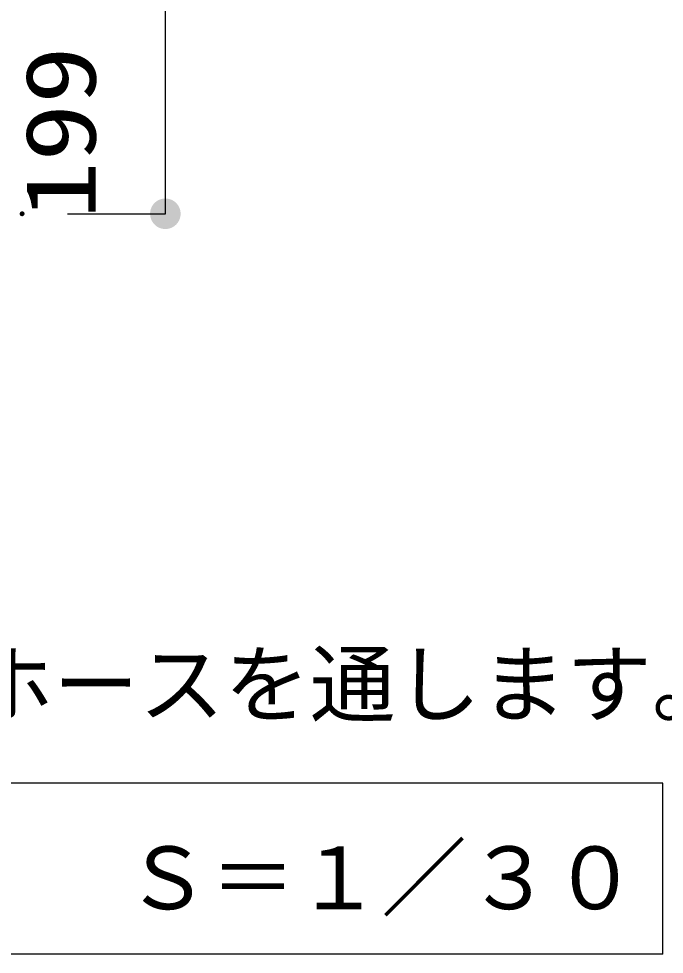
# Model space of a CAD drawing. Units: millimetres, scale not verified. Extents: x -8910 to 8910, y -6308 to 6308.
# Drawn here: x 1125 to 1918, y 2623 to 3771 of the extents above; entities that cross this region are included whole.
import ezdxf
from ezdxf.enums import TextEntityAlignment as Align

# ---------------------------------------------------------------- set-up
doc = ezdxf.new("R2010")
doc.units = ezdxf.units.MM
doc.header["$LTSCALE"] = 30
doc.layers.add('0-8_07', color=3, linetype='Continuous', lineweight=25)
doc.layers.add('1-2_00クル-フ-6寸法', color=132, linetype='Continuous', lineweight=25)
doc.styles.add('ＭＳ ゴシック', font='')
doc.styles.get('ＭＳ ゴシック').set_extended_font_data('MS Gothic')

msp = doc.modelspace()

# ---------------------------------------------------------------- linework, layer by layer
at = {"layer": '0-8_07'}
for p, q in [((1916.09, 2833.39), (-1263.44, 2833.39)), ((1916.09, 2623.38), (1916.09, 2833.39)), ((1916.09, 2623.38), (-1263.44, 2623.38))]:
    msp.add_line(p, q, dxfattribs=at)
at = {"layer": '0-8_07', "color": 5}
for points in [[(1126.5, 3532.02), (1126.55, 3532.59), (1129.5, 3532.02)], [(1126.5, 3532.02), (1126.51, 3532.21), (1126.55, 3532.59)], [(1129.5, 3529.02), (1126.5, 3532.02), (1129.5, 3532.02)], [(1129.5, 3529.02), (1126.52, 3531.65), (1126.5, 3532.02)], [(1129.5, 3529.02), (1126.59, 3531.28), (1126.52, 3531.65)], [(1129.5, 3532.02), (1126.55, 3532.59), (1126.65, 3532.95)], [(1129.5, 3529.02), (1126.71, 3530.92), (1126.59, 3531.28)], [(1129.5, 3532.02), (1126.65, 3532.95), (1126.78, 3533.3)], [(1129.5, 3529.02), (1126.87, 3530.58), (1126.71, 3530.92)], [(1129.5, 3532.02), (1126.78, 3533.3), (1126.97, 3533.63)], [(1129.5, 3529.02), (1127.07, 3530.26), (1126.87, 3530.58)], [(1129.5, 3532.02), (1126.97, 3533.63), (1127.19, 3533.94)], [(1129.5, 3529.02), (1127.31, 3529.97), (1127.07, 3530.26)], [(1129.5, 3532.02), (1127.19, 3533.94), (1127.45, 3534.21)], [(1129.5, 3529.02), (1127.59, 3529.71), (1127.31, 3529.97)], [(1129.5, 3532.02), (1127.45, 3534.21), (1127.74, 3534.45)], [(1129.5, 3529.02), (1127.89, 3529.49), (1127.59, 3529.71)], [(1129.5, 3532.02), (1127.74, 3534.45), (1128.05, 3534.65)], [(1129.31, 3529.03), (1127.89, 3529.49), (1129.5, 3529.02)], [(1129.31, 3529.03), (1128.22, 3529.31), (1127.89, 3529.49)], [(1129.5, 3532.02), (1128.05, 3534.65), (1128.39, 3534.81)], [(1128.94, 3529.08), (1128.22, 3529.31), (1129.31, 3529.03)], [(1128.94, 3529.08), (1128.57, 3529.17), (1128.22, 3529.31)], [(1129.5, 3532.02), (1128.39, 3534.81), (1128.75, 3534.93)], [(1129.5, 3532.02), (1128.75, 3534.93), (1129.12, 3535)], [(1129.5, 3532.02), (1129.12, 3535), (1129.5, 3535.02)], [(1131.11, 3534.56), (1129.5, 3535.02), (1129.69, 3535.02)], [(1131.41, 3534.33), (1129.5, 3535.02), (1131.11, 3534.56)], [(1131.41, 3534.33), (1129.5, 3532.02), (1129.5, 3535.02)], [(1131.69, 3534.08), (1129.5, 3532.02), (1131.41, 3534.33)], [(1131.93, 3533.79), (1129.5, 3532.02), (1131.69, 3534.08)], [(1132.13, 3533.47), (1129.5, 3532.02), (1131.93, 3533.79)], [(1132.29, 3533.13), (1129.5, 3532.02), (1132.13, 3533.47)], [(1132.4, 3532.77), (1129.5, 3532.02), (1132.29, 3533.13)], [(1132.48, 3532.4), (1129.5, 3532.02), (1132.4, 3532.77)], [(1132.5, 3532.02), (1129.5, 3532.02), (1132.48, 3532.4)], [(1132.49, 3531.83), (1129.5, 3532.02), (1132.5, 3532.02)], [(1132.45, 3531.46), (1129.5, 3532.02), (1132.49, 3531.83)], [(1132.35, 3531.1), (1129.5, 3532.02), (1132.45, 3531.46)], [(1132.35, 3531.1), (1129.5, 3529.02), (1129.5, 3532.02)], [(1132.21, 3530.75), (1129.5, 3529.02), (1132.35, 3531.1)], [(1132.03, 3530.42), (1129.5, 3529.02), (1132.21, 3530.75)], [(1131.81, 3530.11), (1129.5, 3529.02), (1132.03, 3530.42)], [(1131.55, 3529.84), (1129.5, 3529.02), (1131.81, 3530.11)], [(1131.26, 3529.6), (1129.5, 3529.02), (1131.55, 3529.84)], [(1130.94, 3529.39), (1129.5, 3529.02), (1131.26, 3529.6)], [(1130.6, 3529.23), (1129.5, 3529.02), (1130.94, 3529.39)], [(1130.25, 3529.12), (1129.5, 3529.02), (1130.6, 3529.23)], [(1129.88, 3529.05), (1129.5, 3529.02), (1130.25, 3529.12)], [(1130.78, 3534.74), (1129.69, 3535.02), (1130.06, 3534.97)], [(1131.11, 3534.56), (1129.69, 3535.02), (1130.78, 3534.74)], [(1130.78, 3534.74), (1130.06, 3534.97), (1130.43, 3534.88)]]:
    msp.add_solid(points, dxfattribs=at)
at = {"layer": '1-2_00クル-フ-6寸法', "color": 4}
for p, q in [((1305.39, 3532.02), (1305.39, 4444.02)), ((1185.39, 3532.02), (1305.39, 3532.02))]:
    msp.add_line(p, q, dxfattribs=at)
at = {"layer": '1-2_00クル-フ-6寸法'}
for points in [[(1305.39, 3532.02), (1294.37, 3547.19), (1296.35, 3548.45)], [(1305.39, 3532.02), (1296.35, 3548.45), (1298.49, 3549.46)], [(1305.39, 3532.02), (1298.49, 3549.46), (1300.72, 3550.18)], [(1305.39, 3532.02), (1300.72, 3550.18), (1303.04, 3550.63)], [(1305.39, 3532.02), (1303.04, 3550.63), (1305.39, 3550.77)], [(1305.39, 3532.02), (1305.39, 3550.77), (1307.74, 3550.63)], [(1305.39, 3532.02), (1307.74, 3550.63), (1310.05, 3550.18)], [(1305.39, 3532.02), (1310.05, 3550.18), (1312.29, 3549.46)], [(1305.39, 3532.02), (1312.29, 3549.46), (1314.42, 3548.45)], [(1305.39, 3532.02), (1314.42, 3548.45), (1316.41, 3547.19)], [(1305.39, 3532.02), (1286.97, 3535.54), (1287.56, 3537.82)], [(1305.39, 3532.02), (1287.56, 3537.82), (1288.42, 3540.01)], [(1305.39, 3532.02), (1288.42, 3540.01), (1289.56, 3542.07)], [(1305.39, 3532.02), (1289.56, 3542.07), (1290.94, 3543.97)], [(1305.39, 3532.02), (1290.94, 3543.97), (1292.55, 3545.69)], [(1305.39, 3532.02), (1292.55, 3545.69), (1294.37, 3547.19)], [(1305.39, 3532.02), (1316.41, 3547.19), (1318.22, 3545.69)], [(1305.39, 3532.02), (1318.22, 3545.69), (1319.83, 3543.97)], [(1305.39, 3532.02), (1319.83, 3543.97), (1321.22, 3542.07)], [(1305.39, 3532.02), (1321.22, 3542.07), (1322.35, 3540.01)], [(1305.39, 3532.02), (1322.35, 3540.01), (1323.22, 3537.82)], [(1305.39, 3532.02), (1323.22, 3537.82), (1323.81, 3535.54)], [(1305.39, 3532.02), (1286.67, 3533.2), (1286.97, 3535.54)], [(1305.39, 3532.02), (1286.67, 3530.85), (1286.67, 3533.2)], [(1305.39, 3532.02), (1286.97, 3528.51), (1286.67, 3530.85)], [(1305.39, 3532.02), (1287.56, 3526.23), (1286.97, 3528.51)], [(1305.39, 3532.02), (1288.42, 3524.04), (1287.56, 3526.23)], [(1305.39, 3532.02), (1289.56, 3521.98), (1288.42, 3524.04)], [(1305.39, 3532.02), (1290.94, 3520.07), (1289.56, 3521.98)], [(1305.39, 3532.02), (1292.55, 3518.35), (1290.94, 3520.07)], [(1305.39, 3532.02), (1294.37, 3516.85), (1292.55, 3518.35)], [(1305.39, 3532.02), (1296.35, 3515.59), (1294.37, 3516.85)], [(1305.39, 3532.02), (1298.49, 3514.59), (1296.35, 3515.59)], [(1305.39, 3532.02), (1300.72, 3513.86), (1298.49, 3514.59)], [(1305.39, 3532.02), (1303.04, 3513.42), (1300.72, 3513.86)], [(1305.39, 3532.02), (1305.39, 3513.27), (1303.04, 3513.42)], [(1305.39, 3532.02), (1323.81, 3535.54), (1324.1, 3533.2)], [(1305.39, 3532.02), (1324.1, 3533.2), (1324.1, 3530.85)], [(1305.39, 3532.02), (1307.74, 3513.42), (1305.39, 3513.27)], [(1305.39, 3532.02), (1310.05, 3513.86), (1307.74, 3513.42)], [(1305.39, 3532.02), (1312.29, 3514.59), (1310.05, 3513.86)], [(1305.39, 3532.02), (1314.42, 3515.59), (1312.29, 3514.59)], [(1305.39, 3532.02), (1316.41, 3516.85), (1314.42, 3515.59)], [(1305.39, 3532.02), (1318.22, 3518.35), (1316.41, 3516.85)], [(1305.39, 3532.02), (1319.83, 3520.07), (1318.22, 3518.35)], [(1305.39, 3532.02), (1321.22, 3521.98), (1319.83, 3520.07)], [(1305.39, 3532.02), (1322.35, 3524.04), (1321.22, 3521.98)], [(1305.39, 3532.02), (1323.22, 3526.23), (1322.35, 3524.04)], [(1305.39, 3532.02), (1323.81, 3528.51), (1323.22, 3526.23)], [(1305.39, 3532.02), (1324.1, 3530.85), (1323.81, 3528.51)]]:
    msp.add_solid(points, dxfattribs=at)

# ---------------------------------------------------------------- texts
at = {"layer": '0-8_07', "color": 4, "style": 'ＭＳ ゴシック'}
for s, p in [('※PF22については、リン除去装置内部より付属のホースを通します。', (-1246.65, 2893.35)), ('Ｓ＝１／３０', (1255.36, 2655.64))]:
    msp.add_text(s, height=76.98, dxfattribs=at).set_placement(p, align=Align.BOTTOM_LEFT)
at = {"layer": '1-2_00クル-フ-6寸法', "color": 3, "style": 'ＭＳ ゴシック', "width": 1.2}
msp.add_text('199', height=86.66, rotation=90, dxfattribs=at).set_placement((1245.79, 3525.26), align=Align.BOTTOM_LEFT)

doc.saveas('drawing.dxf')
